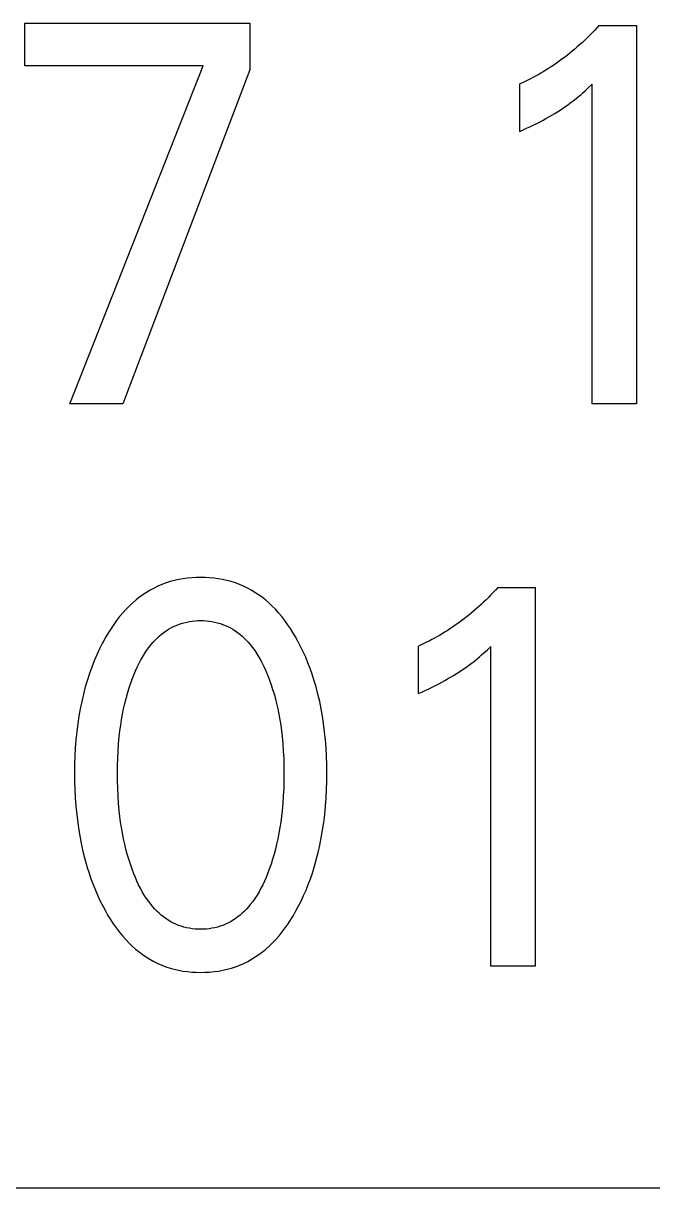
# Model space of a CAD drawing. Extents: x 10 to 952, y 6 to 232.
# Drawn here: x 772.32 to 774.375, y 146.897 to 150.696 of the extents above; entities that cross this region are included whole.
import ezdxf

# ---------------------------------------------------------------- set-up
doc = ezdxf.new("R2010")
doc.units = 0
doc.header["$LTSCALE"] = 5
doc.header["$MEASUREMENT"] = 0
doc.layers.get('0').update_dxf_attribs({"linetype": 'CONTINUOUS'})

msp = doc.modelspace()

# ---------------------------------------------------------------- linework, layer by layer
at = {"color": 7, "linetype": 'Continuous'}
for p, q in [((772.3258, 150.5573), (772.3258, 150.6964)), ((772.3258, 150.6964), (773.0603, 150.6964)), ((773.0603, 150.6964), (773.0603, 150.5441)), ((774.1696, 150.6572), (774.1617, 150.6494)), ((774.1774, 150.6651), (774.1696, 150.6572)), ((774.185, 150.6731), (774.1774, 150.6651)), ((774.1925, 150.6811), (774.185, 150.6731)), ((774.2, 150.6893), (774.1925, 150.6811)), ((774.2, 150.6893), (774.3225, 150.6893)), ((774.3225, 150.6893), (774.3225, 149.4542)), ((774.1292, 150.6194), (774.1208, 150.6121)), ((774.1375, 150.6267), (774.1292, 150.6194)), ((774.1457, 150.6342), (774.1375, 150.6267)), ((774.1538, 150.6417), (774.1457, 150.6342)), ((774.1617, 150.6494), (774.1538, 150.6417)), ((774.0788, 150.5788), (774.0701, 150.5725)), ((774.0874, 150.5852), (774.0788, 150.5788)), ((774.0959, 150.5918), (774.0874, 150.5852)), ((774.1043, 150.5985), (774.0959, 150.5918)), ((774.1126, 150.6053), (774.1043, 150.5985)), ((774.1208, 150.6121), (774.1126, 150.6053)), ((772.9079, 150.5573), (772.3258, 150.5573)), ((772.4721, 149.4542), (772.9079, 150.5573)), ((773.0603, 150.5441), (772.646, 149.4542)), ((774.0264, 150.5434), (774.0181, 150.5383)), ((774.0345, 150.5485), (774.0264, 150.5434)), ((774.0436, 150.5543), (774.0345, 150.5485)), ((774.0525, 150.5602), (774.0436, 150.5543)), ((774.0613, 150.5663), (774.0525, 150.5602)), ((774.0701, 150.5725), (774.0613, 150.5663)), ((773.9586, 150.5064), (773.9499, 150.5023)), ((773.9673, 150.5106), (773.9586, 150.5064)), ((773.9759, 150.5149), (773.9673, 150.5106)), ((773.9845, 150.5194), (773.9759, 150.5149)), ((773.993, 150.524), (773.9845, 150.5194)), ((774.0014, 150.5286), (773.993, 150.524)), ((774.0098, 150.5334), (774.0014, 150.5286)), ((774.0181, 150.5383), (774.0098, 150.5334)), ((773.9499, 150.5023), (773.9411, 150.4983)), ((773.9411, 150.3433), (773.9411, 150.4983)), ((774.1402, 150.4633), (774.1474, 150.4695)), ((774.1474, 150.4695), (774.1545, 150.4759)), ((774.1545, 150.4759), (774.1662, 150.4866)), ((774.1662, 150.4866), (774.1778, 150.4974)), ((774.1778, 149.4542), (774.1778, 150.4974)), ((774.089, 150.4239), (774.097, 150.4295)), ((774.097, 150.4295), (774.1049, 150.4352)), ((774.1049, 150.4352), (774.1127, 150.4411)), ((774.1127, 150.4411), (774.1195, 150.4463)), ((774.1195, 150.4463), (774.1262, 150.4517)), ((774.1262, 150.4517), (774.1328, 150.4571)), ((774.1328, 150.4571), (774.1402, 150.4633)), ((774.0268, 150.3857), (774.0364, 150.391)), ((774.0364, 150.391), (774.0459, 150.3965)), ((774.0459, 150.3965), (774.0553, 150.4021)), ((774.0553, 150.4021), (774.0647, 150.4079)), ((774.0647, 150.4079), (774.0729, 150.4131)), ((774.0729, 150.4131), (774.081, 150.4185)), ((774.081, 150.4185), (774.089, 150.4239)), ((773.9523, 150.3484), (773.9634, 150.3536)), ((773.9634, 150.3536), (773.9745, 150.3589)), ((773.9745, 150.3589), (773.9856, 150.3642)), ((773.9856, 150.3642), (773.9966, 150.3697)), ((773.9966, 150.3697), (774.0075, 150.3753)), ((774.0075, 150.3753), (774.0172, 150.3805)), ((774.0172, 150.3805), (774.0268, 150.3857)), ((773.9411, 150.3433), (773.9523, 150.3484)), ((772.646, 149.4542), (772.4721, 149.4542)), ((774.3225, 149.4542), (774.1778, 149.4542)), ((772.7867, 148.87), (772.7732, 148.865)), ((772.8003, 148.8744), (772.7867, 148.87)), ((772.8141, 148.8781), (772.8003, 148.8744)), ((772.8281, 148.8812), (772.8141, 148.8781)), ((772.8423, 148.8837), (772.8281, 148.8812)), ((772.8565, 148.8857), (772.8423, 148.8837)), ((772.8709, 148.887), (772.8565, 148.8857)), ((772.8853, 148.8879), (772.8709, 148.887)), ((772.8997, 148.8881), (772.8853, 148.8879)), ((772.9141, 148.8879), (772.8997, 148.8881)), ((772.9286, 148.8871), (772.9141, 148.8879)), ((772.9429, 148.8857), (772.9286, 148.8871)), ((772.9572, 148.8838), (772.9429, 148.8857)), ((772.9714, 148.8812), (772.9572, 148.8838)), ((772.9854, 148.8781), (772.9714, 148.8812)), ((772.9993, 148.8744), (772.9854, 148.8781)), ((773.013, 148.87), (772.9993, 148.8744)), ((773.0264, 148.865), (773.013, 148.87)), ((772.7112, 148.8316), (772.6998, 148.8233)), ((772.723, 148.8394), (772.7112, 148.8316)), ((772.7352, 148.8466), (772.723, 148.8394)), ((772.7476, 148.8534), (772.7352, 148.8466)), ((772.7603, 148.8595), (772.7476, 148.8534)), ((772.7732, 148.865), (772.7603, 148.8595)), ((773.0394, 148.8595), (773.0264, 148.865)), ((773.0521, 148.8534), (773.0394, 148.8595)), ((773.0645, 148.8466), (773.0521, 148.8534)), ((773.0767, 148.8394), (773.0645, 148.8466)), ((773.0885, 148.8316), (773.0767, 148.8394)), ((773.0999, 148.8233), (773.0885, 148.8316)), ((773.8469, 148.8309), (773.8391, 148.823)), ((773.8545, 148.8389), (773.8469, 148.8309)), ((773.8621, 148.8469), (773.8545, 148.8389)), ((773.8695, 148.8551), (773.8621, 148.8469)), ((773.8695, 148.8551), (773.9921, 148.8551)), ((773.9921, 148.8551), (773.9921, 147.62)), ((772.6675, 148.7958), (772.6562, 148.7844)), ((772.6779, 148.8054), (772.6675, 148.7958)), ((772.6886, 148.8146), (772.6779, 148.8054)), ((772.6998, 148.8233), (772.6886, 148.8146)), ((773.1111, 148.8146), (773.0999, 148.8233)), ((773.1218, 148.8054), (773.1111, 148.8146)), ((773.1322, 148.7958), (773.1218, 148.8054)), ((773.1434, 148.7844), (773.1322, 148.7958)), ((773.8152, 148.8), (773.807, 148.7925)), ((773.8233, 148.8075), (773.8152, 148.8)), ((773.8313, 148.8152), (773.8233, 148.8075)), ((773.8391, 148.823), (773.8313, 148.8152)), ((772.6351, 148.7604), (772.6253, 148.7479)), ((772.6454, 148.7727), (772.6351, 148.7604)), ((772.6562, 148.7844), (772.6454, 148.7727)), ((773.1542, 148.7727), (773.1434, 148.7844)), ((773.1645, 148.7604), (773.1542, 148.7727)), ((773.1742, 148.7478), (773.1645, 148.7604)), ((773.7654, 148.7576), (773.7569, 148.751)), ((773.7738, 148.7643), (773.7654, 148.7576)), ((773.7821, 148.771), (773.7738, 148.7643)), ((773.7904, 148.7779), (773.7821, 148.771)), ((773.7988, 148.7852), (773.7904, 148.7779)), ((773.807, 148.7925), (773.7988, 148.7852)), ((772.6069, 148.7217), (772.5984, 148.7081)), ((772.6159, 148.7349), (772.6069, 148.7217)), ((772.6253, 148.7479), (772.6159, 148.7349)), ((772.7867, 148.7138), (772.7946, 148.7188)), ((772.7946, 148.7188), (772.8026, 148.7235)), ((772.8026, 148.7235), (772.8109, 148.7278)), ((772.8109, 148.7278), (772.8192, 148.7316)), ((772.8192, 148.7316), (772.8277, 148.7349)), ((772.8277, 148.7349), (772.8363, 148.7378)), ((772.8363, 148.7378), (772.8451, 148.7404)), ((772.8451, 148.7404), (772.854, 148.7425)), ((772.854, 148.7425), (772.863, 148.7442)), ((772.863, 148.7442), (772.8721, 148.7456)), ((772.8721, 148.7456), (772.8813, 148.7465)), ((772.8813, 148.7465), (772.8905, 148.7471)), ((772.8905, 148.7471), (772.8997, 148.7473)), ((772.8997, 148.7473), (772.9089, 148.7471)), ((772.9089, 148.7471), (772.9181, 148.7465)), ((772.9181, 148.7465), (772.9272, 148.7456)), ((772.9272, 148.7456), (772.9363, 148.7442)), ((772.9363, 148.7442), (772.9453, 148.7425)), ((772.9453, 148.7425), (772.9542, 148.7404)), ((772.9542, 148.7404), (772.963, 148.7378)), ((772.963, 148.7378), (772.9716, 148.7349)), ((772.9716, 148.7349), (772.9801, 148.7316)), ((772.9801, 148.7316), (772.9884, 148.7278)), ((772.9884, 148.7278), (772.9967, 148.7235)), ((772.9967, 148.7235), (773.0048, 148.7188)), ((773.0048, 148.7188), (773.0126, 148.7138)), ((773.1836, 148.7349), (773.1742, 148.7478)), ((773.1925, 148.7216), (773.1836, 148.7349)), ((773.201, 148.7081), (773.1925, 148.7216)), ((773.7131, 148.7201), (773.7041, 148.7143)), ((773.722, 148.726), (773.7131, 148.7201)), ((773.7309, 148.7321), (773.722, 148.726)), ((773.7396, 148.7383), (773.7309, 148.7321)), ((773.7483, 148.7446), (773.7396, 148.7383)), ((773.7569, 148.751), (773.7483, 148.7446)), ((772.5824, 148.6804), (772.5796, 148.6751)), ((772.5902, 148.6943), (772.5824, 148.6804)), ((772.5984, 148.7081), (772.5902, 148.6943)), ((772.7446, 148.6765), (772.751, 148.6834)), ((772.751, 148.6834), (772.7577, 148.69)), ((772.7577, 148.69), (772.7646, 148.6964)), ((772.7646, 148.6964), (772.7717, 148.7025)), ((772.7717, 148.7025), (772.7791, 148.7083)), ((772.7791, 148.7083), (772.7867, 148.7138)), ((773.0126, 148.7138), (773.0202, 148.7083)), ((773.0202, 148.7083), (773.0276, 148.7025)), ((773.0276, 148.7025), (773.0348, 148.6964)), ((773.0348, 148.6964), (773.0417, 148.69)), ((773.0417, 148.69), (773.0483, 148.6834)), ((773.0483, 148.6834), (773.0547, 148.6765)), ((773.2091, 148.6943), (773.201, 148.7081)), ((773.2169, 148.6804), (773.2091, 148.6943)), ((773.2259, 148.663), (773.2169, 148.6804)), ((773.6455, 148.6807), (773.6369, 148.6764)), ((773.654, 148.6852), (773.6455, 148.6807)), ((773.6625, 148.6898), (773.654, 148.6852)), ((773.671, 148.6944), (773.6625, 148.6898)), ((773.6793, 148.6992), (773.671, 148.6944)), ((773.6877, 148.7041), (773.6793, 148.6992)), ((773.6959, 148.7092), (773.6877, 148.7041)), ((773.7041, 148.7143), (773.6959, 148.7092)), ((772.5698, 148.6556), (772.5605, 148.6359)), ((772.5796, 148.6751), (772.5698, 148.6556)), ((772.7164, 148.639), (772.7233, 148.6494)), ((772.7233, 148.6494), (772.7307, 148.6596)), ((772.7307, 148.6596), (772.7385, 148.6694)), ((772.7385, 148.6694), (772.7446, 148.6765)), ((773.0547, 148.6765), (773.0609, 148.6694)), ((773.0609, 148.6694), (773.0687, 148.6596)), ((773.0687, 148.6596), (773.076, 148.6494)), ((773.076, 148.6494), (773.083, 148.639)), ((773.2344, 148.6454), (773.2259, 148.663)), ((773.2424, 148.6276), (773.2344, 148.6454)), ((773.6194, 148.6681), (773.6106, 148.6641)), ((773.6106, 148.5091), (773.6106, 148.6641)), ((773.6282, 148.6722), (773.6194, 148.6681)), ((773.6369, 148.6764), (773.6282, 148.6722)), ((773.8169, 148.6353), (773.8241, 148.6417)), ((773.8241, 148.6417), (773.8358, 148.6524)), ((773.8358, 148.6524), (773.8473, 148.6632)), ((773.8473, 147.62), (773.8473, 148.6632)), ((772.552, 148.6158), (772.544, 148.5956)), ((772.5605, 148.6359), (772.552, 148.6158)), ((772.6924, 148.595), (772.6979, 148.6063)), ((772.6979, 148.6063), (772.7037, 148.6174)), ((772.7037, 148.6174), (772.7098, 148.6283)), ((772.7098, 148.6283), (772.7164, 148.639)), ((773.083, 148.639), (773.0895, 148.6283)), ((773.0895, 148.6283), (773.0957, 148.6174)), ((773.0957, 148.6174), (773.1015, 148.6063)), ((773.1015, 148.6063), (773.1069, 148.595)), ((773.2499, 148.6095), (773.2424, 148.6276)), ((773.2569, 148.5913), (773.2499, 148.6095)), ((773.7744, 148.601), (773.7822, 148.6069)), ((773.7822, 148.6069), (773.789, 148.6121)), ((773.789, 148.6121), (773.7957, 148.6175)), ((773.7957, 148.6175), (773.8024, 148.6229)), ((773.8024, 148.6229), (773.8097, 148.6291)), ((773.8097, 148.6291), (773.8169, 148.6353)), ((772.5366, 148.5751), (772.5299, 148.5544)), ((772.544, 148.5956), (772.5366, 148.5751)), ((772.6763, 148.5566), (772.6824, 148.5721)), ((772.6824, 148.5721), (772.6873, 148.5836)), ((772.6873, 148.5836), (772.6924, 148.595)), ((773.1069, 148.595), (773.1121, 148.5836)), ((773.1121, 148.5836), (773.117, 148.5721)), ((773.117, 148.5721), (773.1186, 148.5679)), ((773.1186, 148.5679), (773.1244, 148.5531)), ((773.2634, 148.5729), (773.2569, 148.5913)), ((773.2695, 148.5544), (773.2634, 148.5729)), ((773.7154, 148.5623), (773.7249, 148.5679)), ((773.7249, 148.5679), (773.7342, 148.5737)), ((773.7342, 148.5737), (773.7424, 148.5789)), ((773.7424, 148.5789), (773.7505, 148.5843)), ((773.7505, 148.5843), (773.7586, 148.5897)), ((773.7586, 148.5897), (773.7665, 148.5953)), ((773.7665, 148.5953), (773.7744, 148.601)), ((772.5229, 148.5309), (772.5167, 148.5073)), ((772.5299, 148.5544), (772.5229, 148.5309)), ((772.6654, 148.5251), (772.6706, 148.5409)), ((772.6706, 148.5409), (772.6763, 148.5566)), ((773.1244, 148.5531), (773.1297, 148.5381)), ((773.1297, 148.5381), (773.1346, 148.523)), ((773.2764, 148.5309), (773.2695, 148.5544)), ((773.2826, 148.5073), (773.2764, 148.5309)), ((773.644, 148.5247), (773.6551, 148.53)), ((773.6551, 148.53), (773.6661, 148.5355)), ((773.6661, 148.5355), (773.677, 148.5411)), ((773.677, 148.5411), (773.6867, 148.5463)), ((773.6867, 148.5463), (773.6964, 148.5515)), ((773.6964, 148.5515), (773.7059, 148.5568)), ((773.7059, 148.5568), (773.7154, 148.5623)), ((772.5167, 148.5073), (772.5112, 148.4834)), ((772.6521, 148.4771), (772.6562, 148.4932)), ((772.6562, 148.4932), (772.6606, 148.5092)), ((772.6606, 148.5092), (772.6654, 148.5251)), ((773.1346, 148.523), (773.1392, 148.5078)), ((773.1392, 148.5078), (773.1434, 148.4925)), ((773.1434, 148.4925), (773.1472, 148.4771)), ((773.2882, 148.4834), (773.2826, 148.5073)), ((773.6106, 148.5091), (773.6218, 148.5142)), ((773.6218, 148.5142), (773.6329, 148.5194)), ((773.6329, 148.5194), (773.644, 148.5247)), ((772.5062, 148.4595), (772.502, 148.4354)), ((772.5112, 148.4834), (772.5062, 148.4595)), ((772.6445, 148.4415), (772.6481, 148.4593)), ((772.6481, 148.4593), (772.6521, 148.4771)), ((773.1472, 148.4771), (773.1513, 148.4593)), ((773.1513, 148.4593), (773.1549, 148.4415)), ((773.2931, 148.4595), (773.2882, 148.4834)), ((773.2974, 148.4354), (773.2931, 148.4595)), ((772.502, 148.4354), (772.4983, 148.4112)), ((772.6385, 148.4056), (772.6413, 148.4236)), ((772.6413, 148.4236), (772.6445, 148.4415)), ((773.1549, 148.4415), (773.1581, 148.4236)), ((773.1581, 148.4236), (773.1609, 148.4056)), ((773.301, 148.4112), (773.2974, 148.4354)), ((772.495, 148.3846), (772.4923, 148.3579)), ((772.4983, 148.4112), (772.495, 148.3846)), ((772.6339, 148.3694), (772.636, 148.3875)), ((772.636, 148.3875), (772.6385, 148.4056)), ((773.1609, 148.4056), (773.1633, 148.3875)), ((773.1633, 148.3875), (773.1654, 148.3694)), ((773.3044, 148.3846), (773.301, 148.4112)), ((773.307, 148.3579), (773.3044, 148.3846)), ((772.4923, 148.3579), (772.4903, 148.3311)), ((772.63, 148.3213), (772.6317, 148.3454)), ((772.6317, 148.3454), (772.6339, 148.3694)), ((773.1654, 148.3694), (773.1677, 148.3454)), ((773.1677, 148.3454), (773.1694, 148.3213)), ((773.309, 148.3311), (773.307, 148.3579)), ((772.4889, 148.3044), (772.4881, 148.2776)), ((772.4903, 148.3311), (772.4889, 148.3044)), ((772.6288, 148.2972), (772.63, 148.3213)), ((773.1694, 148.3213), (773.1706, 148.2972)), ((773.3104, 148.3044), (773.309, 148.3311)), ((773.3113, 148.2776), (773.3104, 148.3044)), ((772.4881, 148.2776), (772.4878, 148.2507)), ((772.6279, 148.249), (772.6281, 148.2731)), ((772.6281, 148.2731), (772.6288, 148.2972)), ((773.1706, 148.2972), (773.1712, 148.2731)), ((773.1712, 148.2731), (773.1715, 148.249)), ((773.3115, 148.2507), (773.3113, 148.2776)), ((772.4878, 148.2507), (772.4881, 148.2235)), ((772.4881, 148.2235), (772.4889, 148.1962)), ((772.6281, 148.2245), (772.6279, 148.249)), ((772.6288, 148.2), (772.6281, 148.2245)), ((773.1713, 148.2245), (773.1706, 148.2)), ((773.1715, 148.249), (773.1713, 148.2245)), ((773.3105, 148.1963), (773.3113, 148.2235)), ((773.3113, 148.2235), (773.3115, 148.2507)), ((772.4889, 148.1962), (772.4902, 148.169)), ((772.6299, 148.1756), (772.6288, 148.2)), ((773.1706, 148.2), (773.1694, 148.1756)), ((773.3091, 148.1692), (773.3105, 148.1963)), ((772.4902, 148.169), (772.4922, 148.1418)), ((772.6316, 148.1512), (772.6299, 148.1756)), ((772.6338, 148.1268), (772.6316, 148.1512)), ((773.1677, 148.1512), (773.1655, 148.1268)), ((773.1694, 148.1756), (773.1677, 148.1512)), ((773.3071, 148.1421), (773.3091, 148.1692)), ((772.4922, 148.1418), (772.4949, 148.1147)), ((772.4949, 148.1147), (772.4982, 148.0876)), ((772.6359, 148.1084), (772.6338, 148.1268)), ((773.1655, 148.1268), (773.1634, 148.1084)), ((773.3012, 148.088), (773.3045, 148.115)), ((773.3045, 148.115), (773.3071, 148.1421)), ((772.4982, 148.0876), (772.5018, 148.063)), ((772.6383, 148.0901), (772.6359, 148.1084)), ((772.6411, 148.0718), (772.6383, 148.0901)), ((772.6443, 148.0536), (772.6411, 148.0718)), ((773.1582, 148.0718), (773.1551, 148.0536)), ((773.161, 148.0901), (773.1582, 148.0718)), ((773.1634, 148.1084), (773.161, 148.0901)), ((773.2976, 148.0634), (773.3012, 148.088)), ((772.5018, 148.063), (772.506, 148.0385)), ((772.506, 148.0385), (772.5108, 148.0142)), ((772.6478, 148.0354), (772.6443, 148.0536)), ((772.6518, 148.0174), (772.6478, 148.0354)), ((773.1515, 148.0354), (773.1476, 148.0174)), ((773.1551, 148.0536), (773.1515, 148.0354)), ((773.2886, 148.0146), (773.2934, 148.0389)), ((773.2934, 148.0389), (773.2976, 148.0634)), ((772.5108, 148.0142), (772.5162, 147.99)), ((772.6558, 148.001), (772.6518, 148.0174)), ((772.6601, 147.9847), (772.6558, 148.001)), ((773.1436, 148.001), (773.1392, 147.9847)), ((773.1476, 148.0174), (773.1436, 148.001)), ((773.2831, 147.9903), (773.2886, 148.0146)), ((772.5162, 147.99), (772.5224, 147.9659)), ((772.5224, 147.9659), (772.5292, 147.942)), ((772.6649, 147.9685), (772.6601, 147.9847)), ((772.67, 147.9524), (772.6649, 147.9685)), ((773.1345, 147.9685), (773.1293, 147.9524)), ((773.1392, 147.9847), (773.1345, 147.9685)), ((773.2701, 147.9424), (773.277, 147.9663)), ((773.277, 147.9663), (773.2831, 147.9903)), ((772.5292, 147.942), (772.5351, 147.9232)), ((772.5351, 147.9232), (772.5415, 147.9046)), ((772.6756, 147.9364), (772.67, 147.9524)), ((772.6816, 147.9206), (772.6756, 147.9364)), ((772.6865, 147.9088), (772.6816, 147.9206)), ((773.1177, 147.9206), (773.1129, 147.9088)), ((773.1237, 147.9364), (773.1177, 147.9206)), ((773.1293, 147.9524), (773.1237, 147.9364)), ((773.2578, 147.9049), (773.2642, 147.9236)), ((773.2642, 147.9236), (773.2701, 147.9424)), ((772.5415, 147.9046), (772.5484, 147.8861)), ((772.5484, 147.8861), (772.5558, 147.8678)), ((772.6916, 147.897), (772.6865, 147.9088)), ((772.6971, 147.8854), (772.6916, 147.897)), ((772.7029, 147.874), (772.6971, 147.8854)), ((773.1023, 147.8854), (773.0965, 147.874)), ((773.1077, 147.897), (773.1023, 147.8854)), ((773.1129, 147.9088), (773.1077, 147.897)), ((773.2435, 147.8679), (773.2509, 147.8863)), ((773.2509, 147.8863), (773.2578, 147.9049)), ((772.5558, 147.8678), (772.5637, 147.8497)), ((772.5637, 147.8497), (772.572, 147.8318)), ((772.709, 147.8627), (772.7029, 147.874)), ((772.7156, 147.8517), (772.709, 147.8627)), ((772.7225, 147.841), (772.7156, 147.8517)), ((773.0838, 147.8517), (773.0768, 147.841)), ((773.0903, 147.8627), (773.0838, 147.8517)), ((773.0965, 147.874), (773.0903, 147.8627)), ((773.2273, 147.8318), (773.2357, 147.8498)), ((773.2357, 147.8498), (773.2435, 147.8679)), ((772.572, 147.8318), (772.5809, 147.8141)), ((772.5809, 147.8141), (772.5887, 147.7997)), ((772.73, 147.8305), (772.7225, 147.841)), ((772.7378, 147.8204), (772.73, 147.8305)), ((772.7439, 147.8131), (772.7378, 147.8204)), ((772.7503, 147.806), (772.7439, 147.8131)), ((772.757, 147.7991), (772.7503, 147.806)), ((773.049, 147.806), (773.0424, 147.7991)), ((773.0554, 147.8131), (773.049, 147.806)), ((773.0615, 147.8204), (773.0554, 147.8131)), ((773.0694, 147.8305), (773.0615, 147.8204)), ((773.0768, 147.841), (773.0694, 147.8305)), ((773.2107, 147.7997), (773.2184, 147.8141)), ((773.2184, 147.8141), (773.2273, 147.8318)), ((772.5887, 147.7997), (772.5968, 147.7855)), ((772.5968, 147.7855), (772.6054, 147.7715)), ((772.6054, 147.7715), (772.6143, 147.7578)), ((772.7639, 147.7926), (772.757, 147.7991)), ((772.7711, 147.7863), (772.7639, 147.7926)), ((772.7785, 147.7803), (772.7711, 147.7863)), ((772.7861, 147.7747), (772.7785, 147.7803)), ((772.794, 147.7695), (772.7861, 147.7747)), ((772.8021, 147.7646), (772.794, 147.7695)), ((773.0053, 147.7695), (772.9972, 147.7646)), ((773.0132, 147.7747), (773.0053, 147.7695)), ((773.0209, 147.7803), (773.0132, 147.7747)), ((773.0283, 147.7863), (773.0209, 147.7803)), ((773.0354, 147.7926), (773.0283, 147.7863)), ((773.0424, 147.7991), (773.0354, 147.7926)), ((773.1852, 147.7578), (773.1941, 147.7715)), ((773.1941, 147.7715), (773.2026, 147.7855)), ((773.2026, 147.7855), (773.2107, 147.7997)), ((772.6143, 147.7578), (772.6237, 147.7444)), ((772.6237, 147.7444), (772.6336, 147.7314)), ((772.6336, 147.7314), (772.6439, 147.7187)), ((772.8105, 147.7602), (772.8021, 147.7646)), ((772.8188, 147.7563), (772.8105, 147.7602)), ((772.8273, 147.7529), (772.8188, 147.7563)), ((772.836, 147.7499), (772.8273, 147.7529)), ((772.8448, 147.7473), (772.836, 147.7499)), ((772.8538, 147.7451), (772.8448, 147.7473)), ((772.8628, 147.7433), (772.8538, 147.7451)), ((772.872, 147.7419), (772.8628, 147.7433)), ((772.8812, 147.7409), (772.872, 147.7419)), ((772.8904, 147.7403), (772.8812, 147.7409)), ((772.8997, 147.7401), (772.8904, 147.7403)), ((772.9089, 147.7403), (772.8997, 147.7401)), ((772.9182, 147.7409), (772.9089, 147.7403)), ((772.9274, 147.7419), (772.9182, 147.7409)), ((772.9365, 147.7433), (772.9274, 147.7419)), ((772.9456, 147.7451), (772.9365, 147.7433)), ((772.9545, 147.7473), (772.9456, 147.7451)), ((772.9634, 147.7499), (772.9545, 147.7473)), ((772.972, 147.7529), (772.9634, 147.7499)), ((772.9805, 147.7563), (772.972, 147.7529)), ((772.9888, 147.7602), (772.9805, 147.7563)), ((772.9972, 147.7646), (772.9888, 147.7602)), ((773.1557, 147.7187), (773.166, 147.7314)), ((773.166, 147.7314), (773.1758, 147.7444)), ((773.1758, 147.7444), (773.1852, 147.7578)), ((772.6439, 147.7187), (772.6548, 147.7065)), ((772.6548, 147.7065), (772.6661, 147.6948)), ((772.6661, 147.6948), (772.6765, 147.6849)), ((773.1232, 147.6849), (773.1335, 147.6948)), ((773.1335, 147.6948), (773.1449, 147.7065)), ((773.1449, 147.7065), (773.1557, 147.7187)), ((772.6765, 147.6849), (772.6873, 147.6754)), ((772.6873, 147.6754), (772.6985, 147.6664)), ((772.6985, 147.6664), (772.71, 147.6578)), ((772.71, 147.6578), (772.7218, 147.6498)), ((773.0779, 147.6497), (773.0897, 147.6578)), ((773.0897, 147.6578), (773.1012, 147.6664)), ((773.1012, 147.6664), (773.1124, 147.6754)), ((773.1124, 147.6754), (773.1232, 147.6849)), ((772.7218, 147.6498), (772.734, 147.6422)), ((772.734, 147.6422), (772.7465, 147.6353)), ((772.7465, 147.6353), (772.7593, 147.6289)), ((772.7593, 147.6289), (772.7724, 147.6232)), ((772.7724, 147.6232), (772.7859, 147.618)), ((772.7859, 147.618), (772.7996, 147.6135)), ((773, 147.6135), (773.0138, 147.618)), ((773.0138, 147.618), (773.0273, 147.6232)), ((773.0273, 147.6232), (773.0404, 147.6289)), ((773.0404, 147.6289), (773.0532, 147.6353)), ((773.0532, 147.6353), (773.0657, 147.6422)), ((773.0657, 147.6422), (773.0779, 147.6497)), ((773.9921, 147.62), (773.8473, 147.62)), ((772.7996, 147.6135), (772.8135, 147.6097)), ((772.8135, 147.6097), (772.8276, 147.6064)), ((772.8276, 147.6064), (772.8418, 147.6038)), ((772.8418, 147.6038), (772.8562, 147.6018)), ((772.8562, 147.6018), (772.8706, 147.6004)), ((772.8706, 147.6004), (772.8851, 147.5996)), ((772.8851, 147.5996), (772.8997, 147.5993)), ((772.8997, 147.5993), (772.9142, 147.5996)), ((772.9142, 147.5996), (772.9288, 147.6004)), ((772.9288, 147.6004), (772.9433, 147.6018)), ((772.9433, 147.6018), (772.9577, 147.6038)), ((772.9577, 147.6038), (772.9719, 147.6064)), ((772.9719, 147.6064), (772.9861, 147.6096)), ((772.9861, 147.6096), (773, 147.6135)), ((769.1338, 146.8968), (779.3635, 146.8968))]:
    msp.add_line(p, q, dxfattribs=at)

doc.saveas('drawing.dxf')
